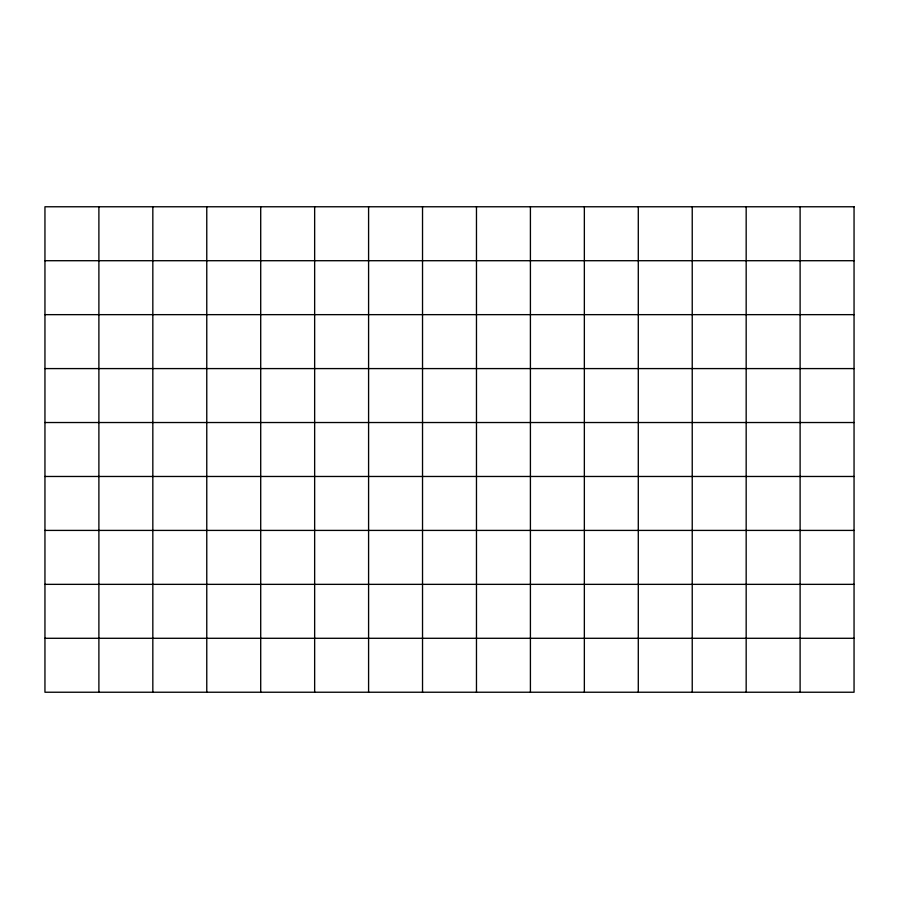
<?xml version="1.0" encoding="UTF-8"?>
<svg xmlns="http://www.w3.org/2000/svg" width="899" height="899" viewBox="0 0 899 899"><rect width="100%" height="100%" fill="white"/><g stroke="black" fill="none" stroke-linecap="round" stroke-linejoin="round"><path stroke-width="1.35" d="M44.95 260.71L854.05 260.71M44.95 314.65L854.05 314.65M44.95 368.59L854.05 368.59M44.95 422.53L854.05 422.53M44.95 476.47L854.05 476.47M44.95 530.41L854.05 530.41M44.95 584.35L854.05 584.35M44.95 638.29L854.05 638.29M800.11 206.77L800.11 692.23M746.17 206.77L746.17 692.23M692.23 206.77L692.23 692.23M638.29 206.77L638.29 692.23M584.35 206.77L584.35 692.23M530.41 206.77L530.41 692.23M476.47 206.77L476.47 692.23M422.53 206.77L422.53 692.23M368.59 206.77L368.59 692.23M314.65 206.77L314.65 692.23M260.71 206.77L260.71 692.23M206.77 206.77L206.77 692.23M152.83 206.77L152.83 692.23M98.89 206.77L98.89 692.23M854.05 206.77L44.95 206.77L44.95 692.23L854.05 692.23L854.05 206.77"/></g></svg>
